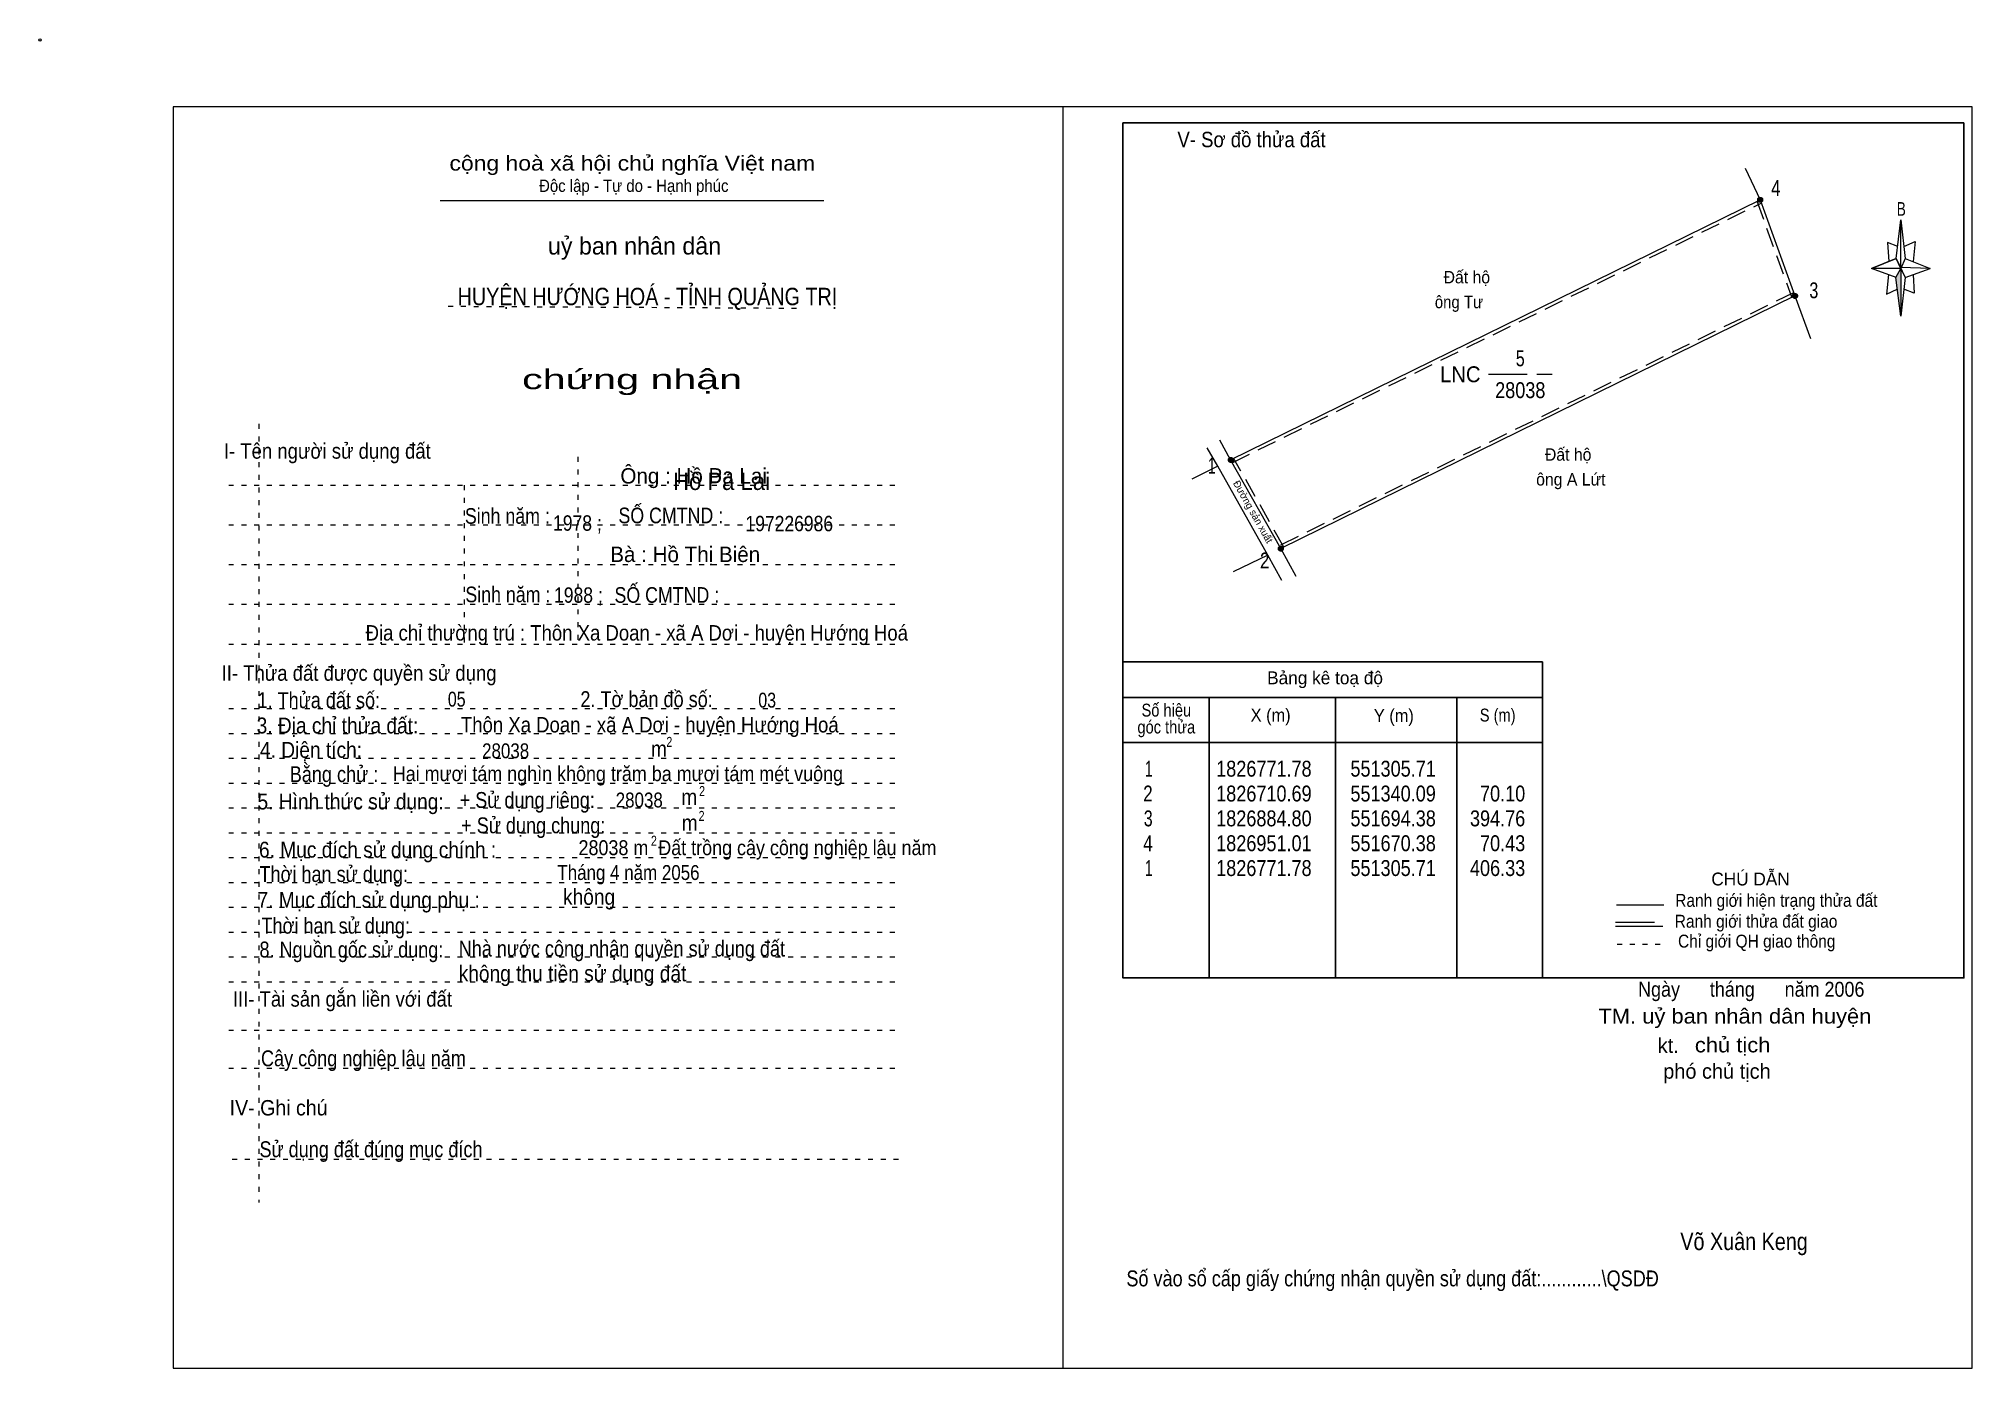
# Model space of a CAD drawing. Header units: centimetres. Extents: x -1.6 to 37.4, y -1.3 to 25.5.
import ezdxf
from ezdxf.enums import TextEntityAlignment as Align

# ---------------------------------------------------------------- set-up
doc = ezdxf.new("R2010")
doc.units = ezdxf.units.CM
doc.header["$LTSCALE"] = 0.13
for name, pattern in [('DOTTED', [1.5, 0.3, -1.2]), ('LONG_DASHED', [7.5, 6, -1.5]), ('MEDIUM_DASHED', [4.5, 3, -1.5])]:
    doc.linetypes.add(name, pattern=pattern)
for name, color, linetype, lineweight in [('1', 7, 'DOTTED', 13), ('10', 7, 'Continuous', 13), ('2', 7, 'Continuous', 25), ('3', 7, 'Continuous', 13), ('30', 7, 'Continuous', 13), ('32', 7, 'LONG_DASHED', 13), ('33', 7, 'LONG_DASHED', 13), ('35', 7, 'Continuous', 13)]:
    doc.layers.add(name, color=color, linetype=linetype, lineweight=lineweight)
doc.layers.add('7', color=7, linetype='Continuous')

msp = doc.modelspace()

# ---------------------------------------------------------------- hatches: boundary and pattern name
at = {"layer": '30'}
msp.add_hatch(color=256, dxfattribs=at).paths.add_polyline_path([(35.91, 20.87), (35.91, 19.91), (35.81, 20.69)])
at = {"layer": '32'}
for points in [[(33.129, 22.251, 1), (33.029, 22.251, 1)], [(33.8301, 20.3167, 1), (33.7301, 20.3167, 1)], [(22.4751, 17.0148, 1), (22.3751, 17.0148, 1)], [(23.4795, 15.2301, 1), (23.3795, 15.2301, 1)]]:
    msp.add_hatch(color=256, dxfattribs=at).paths.add_polyline_path(points)

# ---------------------------------------------------------------- linework, layer by layer
at = {"layer": '1', "linetype": 'Continuous'}
msp.add_line((6.51, 22.24), (14.23, 22.24), dxfattribs=at)
at = {"layer": '1'}
for p, q in [((6.67, 20.11), (13.82, 20.07)), ((2.86, 17.74), (2.86, 2.07)), ((9.28, 17.08), (9.28, 13.31)), ((2.25, 16.51), (15.75, 16.51)), ((6.99, 16.51), (6.99, 13.31)), ((2.25, 15.71), (15.75, 15.71)), ((2.25, 14.91), (15.75, 14.91)), ((2.25, 14.11), (15.75, 14.11)), ((2.25, 13.31), (15.75, 13.31)), ((2.25, 12.01), (15.75, 12.01)), ((2.25, 11.51), (15.75, 11.51)), ((2.25, 11.01), (15.75, 11.01)), ((2.25, 10.51), (15.75, 10.51)), ((2.25, 10.01), (15.75, 10.01)), ((2.25, 9.51), (15.75, 9.51)), ((2.25, 9.01), (15.75, 9.01)), ((2.25, 8.51), (15.75, 8.51)), ((2.25, 8.01), (15.75, 8.01)), ((2.25, 7.51), (15.75, 7.51)), ((2.25, 7.01), (15.75, 7.01)), ((2.25, 6.51), (15.75, 6.51)), ((2.25, 5.54), (15.75, 5.54)), ((2.25, 4.77), (15.75, 4.77)), ((2.32, 2.94), (15.82, 2.94))]:
    msp.add_line(p, q, dxfattribs=at)
at = {"layer": '10'}
for p, q in [((32.78, 22.89), (33.08, 22.25)), ((33.78, 20.32), (34.09, 19.46)), ((22.16, 16.89), (21.95, 17.26)), ((22.42, 17.02), (22.2, 17.41)), ((23.74, 14.67), (23.43, 15.23)), ((23.17, 15.1), (22.47, 14.76)), ((23.45, 14.59), (23.17, 15.1))]:
    msp.add_line(p, q, dxfattribs=at)
at = {"layer": '10', "linetype": 'MEDIUM_DASHED'}
for p, q in [((22.45, 16.96), (33.11, 22.19)), ((33.01, 22.23), (33.71, 20.3)), ((33.75, 20.38), (23.4, 15.29)), ((23.49, 15.26), (22.48, 17.05))]:
    msp.add_line(p, q, dxfattribs=at)
at = {"layer": '10'}
msp.add_lwpolyline([(23.43, 15.23), (22.42, 17.02), (33.08, 22.25), (33.78, 20.32)], close=True, dxfattribs=at)
msp.add_lwpolyline([(23.17, 15.1), (22.16, 16.89), (21.64, 16.63)], dxfattribs=at)
msp.add_circle((-1.55, 25.47), 0.025, dxfattribs=at)
at = {"layer": '2'}
for p, q in [((20.25, 12.95), (28.7, 12.95)), ((28.7, 6.59), (28.7, 12.95)), ((20.25, 12.23), (28.7, 12.23)), ((21.99, 6.59), (21.99, 12.23)), ((24.53, 10.89), (24.53, 12.23)), ((26.97, 12.23), (26.97, 6.59)), ((20.25, 11.33), (28.7, 11.33))]:
    msp.add_line(p, q, dxfattribs=at)
msp.add_lwpolyline([(37.18, 23.8), (20.25, 23.8), (20.25, 6.59), (37.18, 6.59)], close=True, dxfattribs=at)
msp.add_lwpolyline([(24.53, 6.59), (24.53, 10.39), (24.53, 10.89)], dxfattribs=at)
at = {"layer": '3'}
msp.add_line((19.04, 24.12), (19.04, -1.27), dxfattribs=at)
for points in [[(19.04, 24.12), (1.13, 24.12), (1.13, -1.27), (19.04, -1.27)], [(19.04, -1.27), (37.35, -1.27), (37.35, 24.12), (19.04, 24.12)]]:
    msp.add_lwpolyline(points, dxfattribs=at)
at = {"layer": '30'}
for p, q in [((35.82, 21.07), (35.91, 21.85)), ((36, 21.07), (36.5, 20.87)), ((35.82, 20.69), (35.32, 20.87)), ((36, 20.69), (35.91, 19.91)), ((36.16, 20.75), (36.18, 20.37)), ((36.18, 20.37), (35.97, 20.45))]:
    msp.add_line(p, q, dxfattribs=at)
for points in [[(35.91, 21.85), (36, 21.07), (35.91, 20.87)], [(35.91, 20.87), (35.32, 20.87), (35.82, 21.07), (36, 20.69), (36.5, 20.87), (35.91, 20.89)], [(35.91, 20.87), (35.91, 19.91), (35.81, 20.69)]]:
    msp.add_lwpolyline(points, close=True, dxfattribs=at)
for points in [[(35.97, 21.31), (36.2, 21.41), (36.16, 21.01)], [(35.91, 20.87), (35.82, 21.07), (35.32, 20.87)], [(35.85, 21.31), (35.64, 21.39), (35.67, 21.01)], [(35.66, 20.75), (35.62, 20.35), (35.84, 20.45)], [(35.91, 20.87), (36, 20.69), (36.5, 20.87)]]:
    msp.add_lwpolyline(points, dxfattribs=at)
at = {"layer": '32'}
for centre in [(33.079, 22.251), (33.7801, 20.3167), (22.4251, 17.0148), (23.4295, 15.2301)]:
    msp.add_circle(centre, 0.05, dxfattribs=at)
at = {"layer": '33'}
msp.add_line((27.61, 18.74), (28.89, 18.74), dxfattribs=at)
at = {"layer": '35'}
for p, q in [((30.19, 8.06), (31.14, 8.06)), ((30.17, 7.63), (31.12, 7.63))]:
    msp.add_line(p, q, dxfattribs=at)
at = {"layer": '35', "linetype": 'LONG_DASHED'}
msp.add_line((30.17, 7.71), (31.12, 7.71), dxfattribs=at)
at = {"layer": '35', "linetype": 'DOTTED'}
msp.add_line((30.2, 7.27), (31.19, 7.27), dxfattribs=at)

# ---------------------------------------------------------------- texts
at = {"layer": '1'}
for s, height, width, p in [('V- Sơ đồ thửa đất', 0.31, 0.9, (22.84, 23.31)), ('cộng hoà xã hội chủ nghĩa Việt nam', 0.3, 1.15, (10.375, 22.84)), ('Độc lập - Tự do - Hạnh phúc', 0.25, 0.9, (10.405, 22.41)), ('chứng nhận', 0.4, 1.55, (10.37, 18.44)), ('I- Tên người sử dụng đất', 0.31, 0.9, (4.235, 17.04)), ('II- Thửa đất được quyền sử dụng', 0.31, 0.9, (4.875, 12.57)), ('III- Tài sản gắn liền với đất', 0.31, 0.9, (4.54, 6.01)), ('IV- Ghi chú', 0.31, 0.95, (3.255, 3.82))]:
    msp.add_text(s, height=height, dxfattribs=dict(at, width=width)).set_placement(p, align=Align.CENTER)
msp.add_text('uỷ ban nhân dân', height=0.35, dxfattribs=at).set_placement((10.42, 21.15), align=Align.CENTER)
msp.add_text('Đường sản xuất', height=0.1458, rotation=299.366, dxfattribs=at).set_placement((22.8075, 15.9357), align=Align.CENTER)
at = {"layer": '10'}
for s, width, p in [('  Đất hộ', 0.95, (26.53, 20.57)), ('ông Tư', 0.9, (26.53, 20.07)), ('  Đất hộ', 0.95, (28.57, 17)), ('ông A Lứt', 0.95, (28.57, 16.5))]:
    msp.add_text(s, height=0.25, dxfattribs=dict(at, width=width)).set_placement(p)
for s, height, p in [('Ông : Hồ Pa Lai', 0.31, (11.61, 16.54)), ('Bà : Hồ Thị Biên', 0.31, (11.44, 14.96)), ('kt.  ', 0.3, (31.34, 5.08)), ('phó chủ tịch ', 0.3, (32.265, 4.56))]:
    msp.add_text(s, height=height, dxfattribs=at).set_placement(p, align=Align.CENTER)
for s, height, width, p in [('Sinh năm :', 0.3149, 0.85, (7.86, 15.73)), ('SỐ CMTND :', 0.3149, 0.85, (11.15, 15.74)), ('Sinh năm :', 0.3149, 0.85, (7.87, 14.15)), ('1988 ;', 0.31, 0.85, (9.29, 14.14)), ('SỐ CMTND :', 0.3149, 0.85, (11.07, 14.14)), ('Địa chỉ thường trú : Thôn Xa Doan - xã A Dơi - huyện Hướng Hoá', 0.31, 0.9, (10.465, 13.38)), ('05', 0.3, 0.8, (6.84, 12.05)), ('03', 0.3, 0.8, (13.09, 12.03)), (' Thôn Xa Doan - xã A Dơi - huyện Hướng Hoá', 0.31, 0.9, (10.675, 11.53)), ('28038', 0.3, 0.85, (7.825, 11.01)), ('Hai mươi tám nghìn không trăm ba mươi tám mét vuông ', 0.3, 0.9, (10.135, 10.55)), ('28038', 0.3, 0.85, (10.515, 10.02)), ('28038 m  Đất trồng cây công nghiệp lâu năm ', 0.3, 0.9, (12.945, 9.06)), ('Tháng 4 năm 2056 ', 0.3, 0.85, (10.345, 8.56)), ('Ngày      tháng      năm 2006', 0.3, 0.9, (32.9, 6.21)), ('TM. uỷ ban nhân dân huyện', 0.3, 1.1, (32.57, 5.67)), ('chủ tịch', 0.3, 1.1, (32.525, 5.09)), ('Võ Xuân Keng ', 0.35, 0.85, (32.81, 1.11))]:
    msp.add_text(s, height=height, dxfattribs=dict(at, width=width)).set_placement(p, align=Align.CENTER)
at = {"layer": '2'}
for s, height, width, p in [('HUYỆN HƯỚNG HOÁ - TỈNH QUẢNG TRỊ', 0.35, 0.85, (10.68, 20.13)), ('Số hiệu', 0.2591, 0.85, (21.125, 11.85)), ('3. Địa chỉ thửa đất:', 0.32, 0.9, (4.44, 11.51)), ('góc thửa', 0.2591, 0.85, (21.125, 11.51)), ('X (m)', 0.2591, 0.95, (23.225, 11.75)), ('Y (m)', 0.2591, 0.95, (25.705, 11.74)), ('S (m)', 0.2591, 0.85, (27.795, 11.75)), ('Số vào sổ cấp giấy chứng nhận quyền sử dụng đất:............\\QSDĐ', 0.32, 0.85, (25.68, 0.38))]:
    msp.add_text(s, height=height, dxfattribs=dict(at, width=width)).set_placement(p, align=Align.CENTER)
msp.add_text('Bảng kê toạ độ', height=0.2591, dxfattribs=at).set_placement((24.32, 12.5), align=Align.CENTER)
for s, height, width, p in [('1. Thửa đất số:', 0.32, 0.85, (2.83, 12.02)), ('2. Tờ bản đồ số:', 0.32, 0.85, (9.33, 12.04)), ('4. Diện tích:', 0.32, 0.9, (2.88, 11.02)), ('m', 0.32, 0.9, (10.75, 11.04)), ('2', 0.2, 0.8, (11.06, 11.24)), ('Bằng chử :', 0.32, 0.85, (3.48, 10.53)), ('5. Hình thức sử dụng:', 0.32, 0.9, (2.83, 9.98)), ('+ Sử dụng riêng:', 0.32, 0.85, (6.9, 10.01)), ('m', 0.32, 0.9, (11.36, 10.07)), ('2', 0.2, 0.8, (11.72, 10.25)), ('+ Sử dụng chung:', 0.32, 0.85, (6.93, 9.5)), ('m', 0.32, 0.9, (11.37, 9.55)), ('2', 0.2, 0.8, (11.71, 9.75)), ('6. Mục đích sử dụng chính : ', 0.32, 0.9, (2.86, 9.01)), ('2', 0.2, 0.8, (10.75, 9.25)), ('Thời hạn sử dụng: ', 0.32, 0.85, (2.87, 8.52)), ('7. Mục đích sử dụng phụ : ', 0.32, 0.9, (2.83, 8)), ('không', 0.32, 0.9, (8.98, 8.06)), ('Thời hạn sử dụng: ', 0.32, 0.85, (2.91, 7.48)), ('8. Nguồn gốc sử dụng: ', 0.32, 0.85, (2.87, 7)), ('Nhà nước công nhận quyền sử dụng đất ', 0.32, 0.85, (6.88, 7.02)), ('không thu tiền sử dụng đất', 0.32, 0.9, (6.88, 6.52)), ('Cây công nghiệp lâu năm', 0.32, 0.85, (2.9, 4.81)), ('Sử dụng đất đúng mục đích', 0.32, 0.85, (2.87, 2.98))]:
    msp.add_text(s, height=height, dxfattribs=dict(at, width=width)).set_placement(p)
at = {"layer": '30', "width": 0.75}
msp.add_text('B', height=0.2756, dxfattribs=at).set_placement((35.92, 21.93), align=Align.CENTER)
at = {"layer": '30'}
for s, width, p in [('1', 0.65, (20.85, 10.64)), ('1826771.78', 0.85, (24.05, 10.64)), ('551305.71', 0.85, (26.55, 10.64)), ('551305.71', 0.85, (26.55, 10.64)), ('2', 0.8, (20.85, 10.14)), ('1826710.69', 0.85, (24.05, 10.14)), ('551340.09', 0.85, (26.55, 10.14)), ('70.10', 0.85, (28.35, 10.14)), ('3', 0.75, (20.85, 9.64)), ('1826884.80', 0.85, (24.05, 9.64)), ('551694.38', 0.85, (26.55, 9.64)), ('394.76', 0.85, (28.35, 9.64)), ('4', 0.8, (20.85, 9.14)), ('1826951.01', 0.85, (24.05, 9.14)), ('551670.38', 0.85, (26.55, 9.14)), ('70.43', 0.85, (28.35, 9.14)), ('1', 0.65, (20.85, 8.64)), ('1826771.78', 0.85, (24.05, 8.64)), ('551305.71', 0.85, (26.55, 8.64)), ('406.33', 0.85, (28.35, 8.64))]:
    msp.add_text(s, height=0.32, dxfattribs=dict(at, width=width)).set_placement(p, align=Align.RIGHT)
at = {"layer": '32'}
for s, width, p in [('4', 0.8, (33.395, 22.33)), ('3', 0.75, (34.16, 20.27)), ('1', 0.65, (22.04, 16.74)), ('2', 0.8, (23.105, 14.83))]:
    msp.add_text(s, height=0.32, dxfattribs=dict(at, width=width)).set_placement(p, align=Align.CENTER)
at = {"layer": '33'}
for s, width, p in [('5', 0.75, (28.25, 18.9)), ('28038', 0.85, (28.25, 18.26))]:
    msp.add_text(s, height=0.32, dxfattribs=dict(at, width=width)).set_placement(p, align=Align.CENTER)
at = {"layer": '33', "width": 0.95}
msp.add_text('LNC', height=0.32, dxfattribs=at).set_placement((27.45, 18.58), align=Align.RIGHT)
at = {"layer": '35'}
msp.add_text('CHÚ DẪN', height=0.2591, dxfattribs=at).set_placement((32.885, 8.45), align=Align.CENTER)
at = {"layer": '35', "width": 0.9}
for s, p in [('Ranh giới hiện trạng thửa đất', (33.405, 8.02)), ('Ranh giới thửa đất giao ', (33.04, 7.6)), ('Chỉ giới QH giao thông', (33.01, 7.2))]:
    msp.add_text(s, height=0.2591, dxfattribs=at).set_placement(p, align=Align.CENTER)
at = {"layer": '7'}
for s, height, width, p in [(' Hồ Pả Lai', 0.35, 0.95, (12.11, 16.41)), ('1978 ;', 0.31, 0.85, (9.27, 15.59)), ('197226986', 0.31, 0.85, (13.535, 15.58))]:
    msp.add_text(s, height=height, dxfattribs=dict(at, width=width)).set_placement(p, align=Align.CENTER)

doc.saveas('drawing.dxf')
